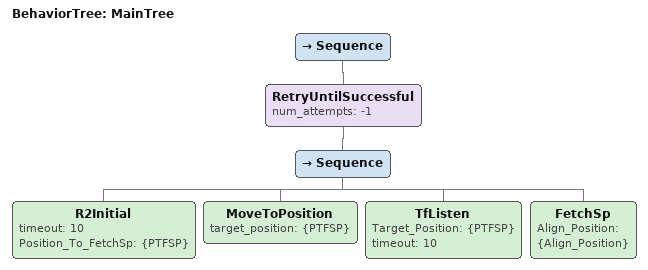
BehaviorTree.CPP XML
<root BTCPP_format="4">
    <BehaviorTree ID="MainTree">
        <Sequence>
            <RetryUntilSuccessful num_attempts="-1">
                <Sequence>
                    <R2Initial timeout="10" Position_To_FetchSp="{PTFSP}"/>
                    <MoveToPosition target_position="{PTFSP}"/>
                    <TfListen Target_Position="{PTFSP}" timeout="10"/>
                    <FetchSp Align_Position="{Align_Position}"/>
                </Sequence>
            </RetryUntilSuccessful>
        </Sequence>
    </BehaviorTree>
</root>
